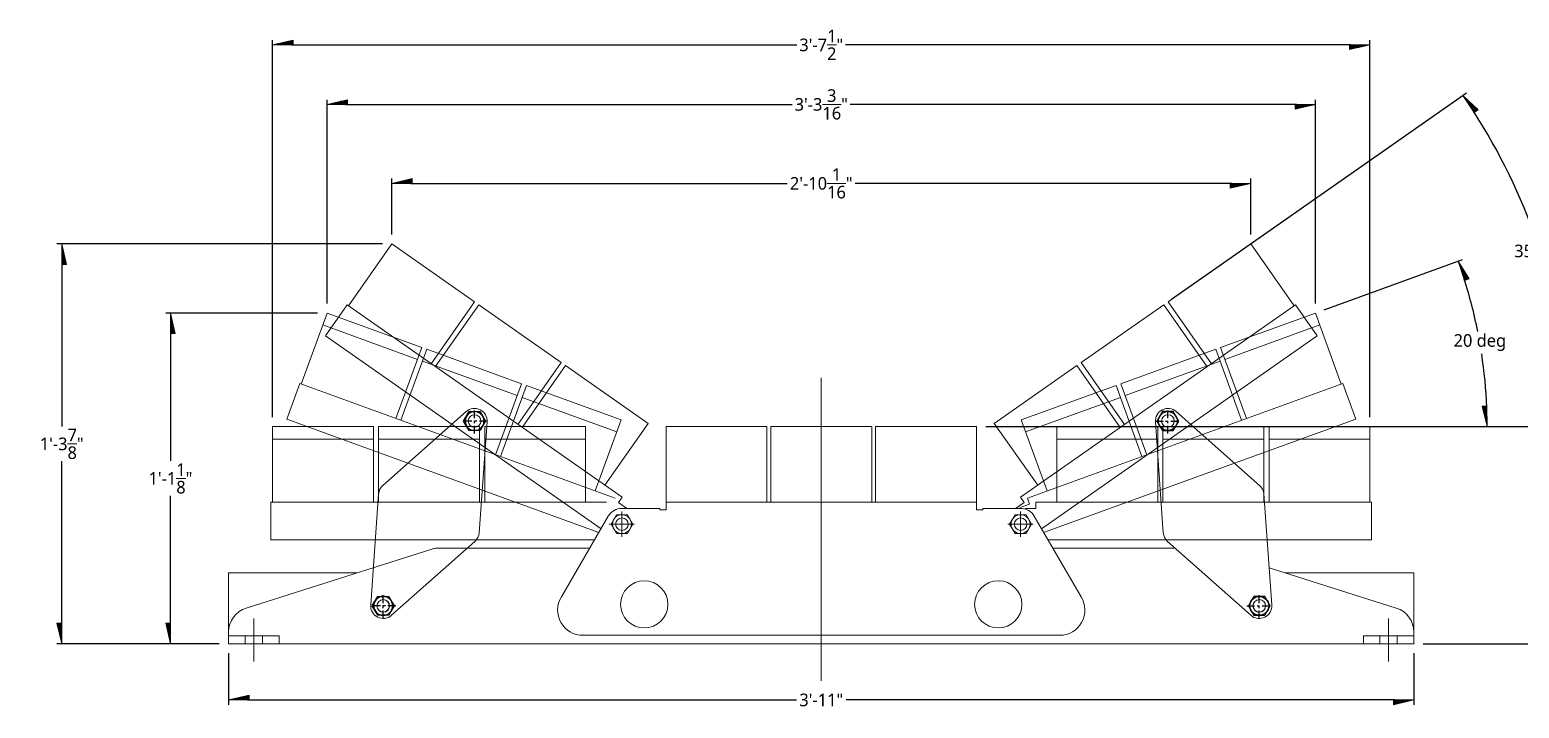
# Model space of a CAD drawing. Extents: x 13 to 132, y 129 to 202.
# Drawn here: x 13 to 72, y 129.8 to 156.7 of the extents above; entities that cross this region are included whole.
import ezdxf

# ---------------------------------------------------------------- set-up
doc = ezdxf.new("R2010")
doc.units = 0
doc.header["$LTSCALE"] = 0.5
doc.header["$MEASUREMENT"] = 0
doc.linetypes.add('CENTER', pattern=[2, 1.25, -0.25, 0.25, -0.25])
doc.layers.get('0').update_dxf_attribs({"linetype": 'CONTINUOUS'})
doc.layers.get('DEFPOINTS').update_dxf_attribs({"linetype": 'CONTINUOUS'})
doc.layers.add('AM_5', color=3, linetype='CONTINUOUS', lineweight=15)
doc.layers.add('BOULONS', color=7, linetype='CONTINUOUS')
doc.styles.add('pamphlet', font='segoeui.ttf', dxfattribs={"height": 0.5})
doc.dimstyles.new('PAMPHLET', dxfattribs={"dimtxt": 0.5, "dimasz": 1.5, "dimexe": 0.1875, "dimexo": 0.375, "dimgap": 0.09375, "dimtad": 0, "dimtih": 1, "dimtoh": 1, "dimdec": 4, "dimzin": 0, "dimdsep": 46, "dimlunit": 4, "dimtxsty": 'pamphlet', "dimblk1": 'BFL', "dimblk2": 'BFL', "dimsah": 1, "dimcen": -0.09375, "dimadec": 0, "dimazin": 0, "dimtfac": 1, "dimtdec": 4, "dimtofl": 0, "dimtmove": 0, "dimatfit": 1, "dimldrblk": 'BFL', "dimfxl": 0, "dimtolj": 1, "dimtzin": 0, "dimarcsym": 0})
doc.dimstyles.new('PAMPHLET$0', dxfattribs={"dimtxt": 0.5, "dimasz": 1.5, "dimexe": 0.1875, "dimexo": 0.375, "dimgap": 0.09375, "dimtad": 0, "dimtih": 1, "dimtoh": 1, "dimdec": 4, "dimzin": 0, "dimdsep": 46, "dimlunit": 4, "dimtxsty": 'pamphlet', "dimblk1": 'BFL', "dimblk2": 'BFL', "dimsah": 1, "dimcen": -0.09375, "dimadec": 0, "dimazin": 0, "dimtfac": 1, "dimtdec": 4, "dimtofl": 0, "dimtmove": 0, "dimatfit": 1, "dimldrblk": 'BFL', "dimfxl": 0, "dimtolj": 1, "dimtzin": 0, "dimarcsym": 0})

# ---------------------------------------------------------------- blocks, each defined once
blk = doc.blocks.new('BOULON2')
at = {"layer": 'BOULONS', "color": 1, "linetype": 'CENTER'}
for p, q in [((-1, 0), (1, 0)), ((0, -1), (0, 1))]:
    blk.add_line(p, q, dxfattribs=at)
at = {"layer": 'BOULONS'}
for p, q in [((-0.43, 0.75), (-0.87, 0)), ((-0.87, 0), (-0.43, -0.75)), ((0.43, 0.75), (-0.43, 0.75)), ((0.87, 0), (0.43, 0.75)), ((0.43, -0.75), (0.87, 0)), ((-0.43, -0.75), (0.43, -0.75))]:
    blk.add_line(p, q, dxfattribs=at)
blk.add_circle((0, 0), 0.75, dxfattribs=at)
blk = doc.blocks.new('BFL')
for p, q in [((0, 0), (-1.08, 0.001)), ((-1.08, 0.001), (-1.08, -0.249)), ((0, 0), (-1.08, -0.249)), ((-0.141, -0.033), (-1.08, -0.031)), ((-0.283, -0.065), (-1.08, -0.064)), ((-0.424, -0.098), (-1.08, -0.097)), ((-0.565, -0.13), (-1.08, -0.13)), ((-0.707, -0.163), (-1.08, -0.162)), ((-0.848, -0.195), (-1.08, -0.195)), ((-0.99, -0.228), (-1.08, -0.228))]:
    blk.add_line(p, q)
blk = doc.blocks.new('*D86')
at = {"layer": 'AM_5', "color": 0, "lineweight": -2, "ltscale": 0.75, "transparency": 16777216}
for p, q in [((50.876, 140.961), (74.113, 140.961)), ((73.926, 140.211), (73.926, 137.343)), ((73.926, 133.089), (73.926, 135.956)), ((68.221, 132.339), (74.113, 132.339))]:
    blk.add_line(p, q, dxfattribs=at)
at = {"layer": 'DEFPOINTS', "color": 0, "ltscale": 0.75, "transparency": 16777216}
for p in [(50.501, 140.961), (73.926, 140.961), (67.846, 132.339)]:
    blk.add_point(p, dxfattribs=at)
at = {"layer": 'AM_5', "color": 0, "lineweight": -2, "ltscale": 0.75, "transparency": 16777216, "xscale": 0.75, "yscale": 0.75, "zscale": 0.75}
for p, rotation in [((73.926, 140.961), 90), ((73.926, 132.339), 270)]:
    blk.add_blockref('BFL', p, dxfattribs=dict(at, rotation=rotation))
at = {"layer": 'AM_5', "color": 0, "ltscale": 0.75, "transparency": 16777216, "insert": (73.926, 136.65), "char_height": 0.5, "attachment_point": 5, "style": 'pamphlet'}
blk.add_mtext('\\A1;8{\\H1.000000x;\\S5/8;}"', dxfattribs=at)
blk = doc.blocks.new('*D87')
at = {"layer": 'AM_5', "color": 0, "lineweight": -2, "ltscale": 0.75, "transparency": 16777216}
for p, q in [((20.846, 131.964), (20.846, 129.918)), ((67.846, 131.964), (67.846, 129.918)), ((21.596, 130.106), (43.359, 130.106)), ((67.096, 130.106), (45.333, 130.106))]:
    blk.add_line(p, q, dxfattribs=at)
at = {"layer": 'DEFPOINTS', "color": 0, "ltscale": 0.75, "transparency": 16777216}
for p in [(20.846, 132.339), (67.846, 132.339), (20.846, 130.106)]:
    blk.add_point(p, dxfattribs=at)
at = {"layer": 'AM_5', "color": 0, "lineweight": -2, "ltscale": 0.75, "transparency": 16777216, "xscale": 0.75, "yscale": 0.75, "zscale": 0.75, "rotation": 180}
blk.add_blockref('BFL', (20.846, 130.106), dxfattribs=at)
at = {"layer": 'AM_5', "color": 0, "lineweight": -2, "ltscale": 0.75, "transparency": 16777216, "xscale": 0.75, "yscale": 0.75, "zscale": 0.75}
blk.add_blockref('BFL', (67.846, 130.106), dxfattribs=at)
at = {"layer": 'AM_5', "color": 0, "ltscale": 0.75, "transparency": 16777216, "insert": (44.346, 130.106), "char_height": 0.5, "attachment_point": 5, "style": 'pamphlet'}
blk.add_mtext('\\A1;3\'-11"', dxfattribs=at)
blk = doc.blocks.new('*D88')
at = {"layer": 'AM_5', "color": 0, "lineweight": -2, "ltscale": 0.75, "transparency": 16777216}
for p, q in [((27.317, 148.581), (27.317, 150.8)), ((28.067, 150.613), (42.997, 150.613)), ((60.625, 150.613), (45.696, 150.613)), ((61.375, 148.581), (61.375, 150.8))]:
    blk.add_line(p, q, dxfattribs=at)
at = {"layer": 'DEFPOINTS', "color": 0, "ltscale": 0.75, "transparency": 16777216}
for p in [(61.375, 150.613), (27.317, 148.206), (61.375, 148.206)]:
    blk.add_point(p, dxfattribs=at)
at = {"layer": 'AM_5', "color": 0, "lineweight": -2, "ltscale": 0.75, "transparency": 16777216, "xscale": 0.75, "yscale": 0.75, "zscale": 0.75, "rotation": 180}
blk.add_blockref('BFL', (27.317, 150.613), dxfattribs=at)
at = {"layer": 'AM_5', "color": 0, "lineweight": -2, "ltscale": 0.75, "transparency": 16777216, "xscale": 0.75, "yscale": 0.75, "zscale": 0.75}
blk.add_blockref('BFL', (61.375, 150.613), dxfattribs=at)
at = {"layer": 'AM_5', "color": 0, "ltscale": 0.75, "transparency": 16777216, "insert": (44.346, 150.613), "char_height": 0.5, "attachment_point": 5, "style": 'pamphlet'}
blk.add_mtext('\\A1;2\'-10{\\H1.000000x;\\S1/16;}"', dxfattribs=at)
blk = doc.blocks.new('*D89')
at = {"layer": 'AM_5', "color": 0, "lineweight": -2, "ltscale": 0.75, "transparency": 16777216}
for p, q in [((24.749, 145.84), (24.749, 153.934)), ((25.499, 153.747), (43.195, 153.747)), ((63.193, 153.747), (45.497, 153.747)), ((63.943, 145.84), (63.943, 153.934))]:
    blk.add_line(p, q, dxfattribs=at)
at = {"layer": 'DEFPOINTS', "color": 0, "ltscale": 0.75, "transparency": 16777216}
for p in [(63.943, 153.747), (24.749, 145.465), (63.943, 145.465)]:
    blk.add_point(p, dxfattribs=at)
at = {"layer": 'AM_5', "color": 0, "lineweight": -2, "ltscale": 0.75, "transparency": 16777216, "xscale": 0.75, "yscale": 0.75, "zscale": 0.75, "rotation": 180}
blk.add_blockref('BFL', (24.749, 153.747), dxfattribs=at)
at = {"layer": 'AM_5', "color": 0, "lineweight": -2, "ltscale": 0.75, "transparency": 16777216, "xscale": 0.75, "yscale": 0.75, "zscale": 0.75}
blk.add_blockref('BFL', (63.943, 153.747), dxfattribs=at)
at = {"layer": 'AM_5', "color": 0, "ltscale": 0.75, "transparency": 16777216, "insert": (44.346, 153.747), "char_height": 0.5, "attachment_point": 5, "style": 'pamphlet'}
blk.add_mtext('\\A1;3\'-3{\\H1.000000x;\\S3/16;}"', dxfattribs=at)
blk = doc.blocks.new('*D90')
at = {"layer": 'AM_5', "color": 0, "lineweight": -2, "ltscale": 0.75, "transparency": 16777216}
for p, q in [((22.589, 141.336), (22.589, 156.297)), ((23.339, 156.109), (43.384, 156.109)), ((65.353, 156.109), (45.309, 156.109)), ((66.103, 141.336), (66.103, 156.297))]:
    blk.add_line(p, q, dxfattribs=at)
at = {"layer": 'DEFPOINTS', "color": 0, "ltscale": 0.75, "transparency": 16777216}
for p in [(66.103, 156.109), (22.589, 140.961), (66.103, 140.961)]:
    blk.add_point(p, dxfattribs=at)
at = {"layer": 'AM_5', "color": 0, "lineweight": -2, "ltscale": 0.75, "transparency": 16777216, "xscale": 0.75, "yscale": 0.75, "zscale": 0.75, "rotation": 180}
blk.add_blockref('BFL', (22.589, 156.109), dxfattribs=at)
at = {"layer": 'AM_5', "color": 0, "lineweight": -2, "ltscale": 0.75, "transparency": 16777216, "xscale": 0.75, "yscale": 0.75, "zscale": 0.75}
blk.add_blockref('BFL', (66.103, 156.109), dxfattribs=at)
at = {"layer": 'AM_5', "color": 0, "ltscale": 0.75, "transparency": 16777216, "insert": (44.346, 156.109), "char_height": 0.5, "attachment_point": 5, "style": 'pamphlet'}
blk.add_mtext('\\A1;3\'-7{\\H1.000000x;\\S1/2;}"', dxfattribs=at)
blk = doc.blocks.new('*D91')
at = {"layer": 'AM_5', "color": 0, "lineweight": -2, "ltscale": 0.75, "transparency": 16777216}
for p, q in [((24.374, 145.465), (18.352, 145.465)), ((18.539, 144.715), (18.539, 139.593)), ((18.539, 133.089), (18.539, 138.211)), ((20.471, 132.339), (18.352, 132.339))]:
    blk.add_line(p, q, dxfattribs=at)
at = {"layer": 'DEFPOINTS', "color": 0, "ltscale": 0.75, "transparency": 16777216}
for p in [(24.749, 145.465), (18.539, 132.339), (20.846, 132.339)]:
    blk.add_point(p, dxfattribs=at)
at = {"layer": 'AM_5', "color": 0, "lineweight": -2, "ltscale": 0.75, "transparency": 16777216, "xscale": 0.75, "yscale": 0.75, "zscale": 0.75}
for p, rotation in [((18.539, 145.465), 90), ((18.539, 132.339), 270)]:
    blk.add_blockref('BFL', p, dxfattribs=dict(at, rotation=rotation))
at = {"layer": 'AM_5', "color": 0, "ltscale": 0.75, "transparency": 16777216, "insert": (18.539, 138.902), "char_height": 0.5, "attachment_point": 5, "style": 'pamphlet'}
blk.add_mtext('\\A1;1\'-1{\\H1.000000x;\\S1/8;}"', dxfattribs=at)
blk = doc.blocks.new('*D92')
at = {"layer": 'AM_5', "color": 0, "lineweight": -2, "ltscale": 0.75, "transparency": 16777216}
for p, q in [((26.942, 148.206), (14.039, 148.206)), ((14.226, 147.456), (14.226, 140.962)), ((14.226, 133.089), (14.226, 139.583)), ((20.471, 132.339), (14.039, 132.339))]:
    blk.add_line(p, q, dxfattribs=at)
at = {"layer": 'DEFPOINTS', "color": 0, "ltscale": 0.75, "transparency": 16777216}
for p in [(27.317, 148.206), (14.226, 132.339), (20.846, 132.339)]:
    blk.add_point(p, dxfattribs=at)
at = {"layer": 'AM_5', "color": 0, "lineweight": -2, "ltscale": 0.75, "transparency": 16777216, "xscale": 0.75, "yscale": 0.75, "zscale": 0.75}
for p, rotation in [((14.226, 148.206), 90), ((14.226, 132.339), 270)]:
    blk.add_blockref('BFL', p, dxfattribs=dict(at, rotation=rotation))
at = {"layer": 'AM_5', "color": 0, "ltscale": 0.75, "transparency": 16777216, "insert": (14.226, 140.272), "char_height": 0.5, "attachment_point": 5, "style": 'pamphlet'}
blk.add_mtext('\\A1;1\'-3{\\H1.000000x;\\S7/8;}"', dxfattribs=at)
blk = doc.blocks.new('*D93')
at = {"layer": 'AM_5', "color": 0, "lineweight": -2, "ltscale": 0.75, "transparency": 16777216}
for p, q in [((58.237, 146.009), (69.939, 154.202)), ((62.273, 140.961), (74.114, 140.961))]:
    blk.add_line(p, q, dxfattribs=at)
for start, end in [(18.66363, 33.12329), (1.87671, 16.34377)]:
    blk.add_arc((51.028, 140.961), 22.898, start, end, dxfattribs=at)
at = {"layer": 'DEFPOINTS', "color": 0, "ltscale": 0.75, "transparency": 16777216}
for p in [(57.93, 145.793), (73.453, 145.591), (54.654, 143.499), (57.898, 140.961), (61.898, 140.961)]:
    blk.add_point(p, dxfattribs=at)
at = {"layer": 'AM_5', "color": 0, "lineweight": -2, "ltscale": 0.75, "transparency": 16777216, "xscale": 0.75, "yscale": 0.75, "zscale": 0.75}
for p, rotation in [((69.785, 154.095), 124.0616458769688), ((73.926, 140.961), 270.9383541230312)]:
    blk.add_blockref('BFL', p, dxfattribs=dict(at, rotation=rotation))
at = {"layer": 'AM_5', "color": 0, "ltscale": 0.75, "transparency": 16777216, "insert": (72.867, 147.846), "char_height": 0.5, "attachment_point": 5, "style": 'pamphlet'}
blk.add_mtext('\\A1;35 deg', dxfattribs=at)
blk = doc.blocks.new('*D94')
at = {"layer": 'AM_5', "color": 0, "lineweight": -2, "ltscale": 0.75, "transparency": 16777216}
for p, q in [((64.295, 145.593), (69.774, 147.587)), ((66.478, 140.961), (70.942, 140.961))]:
    blk.add_line(p, q, dxfattribs=at)
for start, end in [(11.34331, 17.76034), (2.23966, 8.66222)]:
    blk.add_arc((51.567, 140.961), 19.188, start, end, dxfattribs=at)
at = {"layer": 'DEFPOINTS', "color": 0, "ltscale": 0.75, "transparency": 16777216}
for p in [(63.943, 145.465), (60.184, 144.097), (70.625, 143.188), (62.103, 140.961), (66.103, 140.961)]:
    blk.add_point(p, dxfattribs=at)
at = {"layer": 'AM_5', "color": 0, "lineweight": -2, "ltscale": 0.75, "transparency": 16777216, "xscale": 0.75, "yscale": 0.75, "zscale": 0.75}
for p, rotation in [((69.597, 147.523), 108.880169663671), ((70.754, 140.961), 271.1198303363284)]:
    blk.add_blockref('BFL', p, dxfattribs=dict(at, rotation=rotation))
at = {"layer": 'AM_5', "color": 0, "ltscale": 0.75, "transparency": 16777216, "insert": (70.463, 144.292), "char_height": 0.5, "attachment_point": 5, "style": 'pamphlet'}
blk.add_mtext('\\A1;20 deg', dxfattribs=at)

msp = doc.modelspace()

# ---------------------------------------------------------------- linework, layer by layer
at = {"layer": 'AM_5', "color": 0, "ltscale": 0.75}
for p, q in [((27.31664, 148.2059), (25.59591, 145.74844)), ((30.59325, 145.91159), (27.31664, 148.2059)), ((58.09886, 145.91159), (61.37547, 148.2059)), ((61.37547, 148.2059), (63.0962, 145.74844)), ((28.87252, 143.45414), (30.59325, 145.91159)), ((59.81959, 143.45414), (58.09886, 145.91159)), ((24.74942, 145.46507), (23.72336, 142.646)), ((25.5437, 145.785), (24.68333, 144.55627)), ((28.50819, 144.09699), (24.74942, 145.46507)), ((36.4466, 138.15071), (25.5437, 145.785)), ((29.04125, 143.33599), (30.76198, 145.79345)), ((30.76198, 145.79345), (34.03859, 143.49914)), ((52.24552, 138.15071), (63.14842, 145.785)), ((57.93014, 145.79345), (54.65353, 143.49914)), ((59.65087, 143.33599), (57.93014, 145.79345)), ((60.18392, 144.09699), (63.94269, 145.46507)), ((63.14842, 145.785), (64.00878, 144.55627)), ((63.94269, 145.46507), (64.96875, 142.646)), ((28.33718, 143.62715), (24.57841, 144.99523)), ((60.35493, 143.62715), (64.1137, 144.99523)), ((24.68333, 144.55627), (35.61344, 136.90293)), ((64.00878, 144.55627), (53.07867, 136.90293)), ((27.48213, 141.27792), (28.50819, 144.09699)), ((27.67569, 141.20747), (28.70175, 144.02654)), ((28.53074, 143.5567), (32.28951, 142.18862)), ((28.70175, 144.02654), (32.46052, 142.65846)), ((59.99036, 144.02654), (56.23159, 142.65846)), ((60.16137, 143.5567), (56.4026, 142.18862)), ((61.01642, 141.20747), (59.99036, 144.02654)), ((61.20998, 141.27792), (60.18392, 144.09699)), ((34.03859, 143.49914), (32.31786, 141.04168)), ((32.48659, 140.92354), (34.20732, 143.38099)), ((32.48659, 140.92354), (34.20732, 143.38099)), ((34.20732, 143.38099), (37.48392, 141.08669)), ((34.20732, 143.38099), (37.48392, 141.08669)), ((54.4848, 143.38099), (51.20819, 141.08669)), ((54.4848, 143.38099), (51.20819, 141.08669)), ((56.20553, 140.92354), (54.4848, 143.38099)), ((56.20553, 140.92354), (54.4848, 143.38099)), ((54.65353, 143.49914), (56.37426, 141.04168)), ((23.66347, 142.6678), (23.15044, 141.25826)), ((36.17076, 138.11552), (23.66347, 142.6678)), ((32.46052, 142.65846), (31.43446, 139.83939)), ((31.62802, 139.76894), (32.65408, 142.58801)), ((31.62802, 139.76894), (32.65408, 142.58801)), ((32.65408, 142.58801), (36.41285, 141.21993)), ((32.65408, 142.58801), (36.41285, 141.21993)), ((44.34606, 130.87089), (44.34606, 142.89111)), ((56.03803, 142.58801), (52.27926, 141.21993)), ((56.03803, 142.58801), (52.27926, 141.21993)), ((52.52136, 138.11552), (65.02865, 142.6678)), ((57.06409, 139.76894), (56.03803, 142.58801)), ((57.06409, 139.76894), (56.03803, 142.58801)), ((56.23159, 142.65846), (57.25765, 139.83939)), ((65.02865, 142.6678), (65.54168, 141.25826)), ((32.48307, 142.11817), (36.24184, 140.75009)), ((32.48307, 142.11817), (36.24184, 140.75009)), ((56.20904, 142.11817), (52.45027, 140.75009)), ((56.20904, 142.11817), (52.45027, 140.75009)), ((23.15044, 141.25826), (35.52672, 136.75366)), ((30.26516, 141.55243), (26.96131, 138.62067)), ((36.41285, 141.21993), (35.38679, 138.40086)), ((36.41285, 141.21993), (35.38679, 138.40086)), ((52.27926, 141.21993), (53.30532, 138.40086)), ((52.27926, 141.21993), (53.30532, 138.40086)), ((65.54168, 141.25826), (53.1654, 136.75366)), ((58.42696, 141.55243), (61.7308, 138.62067)), ((22.58861, 140.96051), (22.58861, 137.96051)), ((26.58861, 140.96051), (22.58861, 140.96051)), ((26.58861, 137.96051), (26.58861, 140.96051)), ((26.79459, 137.96051), (26.79459, 140.96051)), ((26.79459, 140.96051), (30.79459, 140.96051)), ((31.09575, 141.1428), (30.78088, 136.73695)), ((30.79459, 140.96051), (30.79459, 137.96051)), ((31.00057, 137.96051), (31.00057, 140.96051)), ((31.00057, 140.96051), (35.00057, 140.96051)), ((31.00057, 137.96051), (31.00057, 140.96051)), ((31.00057, 140.96051), (35.00057, 140.96051)), ((35.00057, 140.96051), (35.00057, 137.96051)), ((35.00057, 140.96051), (35.00057, 137.96051)), ((37.48392, 141.08669), (35.76319, 138.62923)), ((37.48392, 141.08669), (35.76319, 138.62923)), ((38.19107, 137.96051), (38.19107, 140.96051)), ((38.19107, 140.96051), (42.19107, 140.96051)), ((42.19107, 140.96051), (42.19107, 137.96051)), ((42.34606, 140.96051), (42.34606, 137.96051)), ((46.34606, 140.96051), (42.34606, 140.96051)), ((46.34606, 137.96051), (46.34606, 140.96051)), ((46.50105, 140.96051), (46.50105, 137.96051)), ((50.50105, 140.96051), (46.50105, 140.96051)), ((50.50105, 137.96051), (50.50105, 140.96051)), ((51.20819, 141.08669), (52.92892, 138.62923)), ((51.20819, 141.08669), (52.92892, 138.62923)), ((53.69154, 140.96051), (53.69154, 137.96051)), ((57.69154, 140.96051), (53.69154, 140.96051)), ((53.69154, 140.96051), (53.69154, 137.96051)), ((57.69154, 140.96051), (53.69154, 140.96051)), ((57.59636, 141.1428), (57.91123, 136.73695)), ((57.69154, 137.96051), (57.69154, 140.96051)), ((57.69154, 137.96051), (57.69154, 140.96051)), ((57.89752, 140.96051), (57.89752, 137.96051)), ((61.89752, 140.96051), (57.89752, 140.96051)), ((61.89752, 137.96051), (61.89752, 140.96051)), ((62.1035, 137.96051), (62.1035, 140.96051)), ((62.1035, 140.96051), (66.1035, 140.96051)), ((66.1035, 140.96051), (66.1035, 137.96051)), ((26.58861, 140.46051), (22.58861, 140.46051)), ((26.79459, 140.46051), (30.79459, 140.46051)), ((31.00057, 140.46051), (35.00057, 140.46051)), ((31.00057, 140.46051), (35.00057, 140.46051)), ((57.69154, 140.46051), (53.69154, 140.46051)), ((57.69154, 140.46051), (53.69154, 140.46051)), ((61.89752, 140.46051), (57.89752, 140.46051)), ((62.1035, 140.46051), (66.1035, 140.46051)), ((26.47958, 133.87647), (26.79445, 138.28232)), ((62.21254, 133.87647), (61.89767, 138.28232)), ((35.83486, 137.96051), (22.52487, 137.96051)), ((22.52487, 137.96051), (22.52487, 136.46051)), ((36.4466, 138.15071), (36.3032, 137.94592)), ((36.3032, 137.94592), (36.6394, 137.71051)), ((36.44234, 137.71051), (37.94107, 137.71051)), ((37.94107, 137.64801), (37.94107, 137.71051)), ((38.19107, 137.64801), (37.94107, 137.64801)), ((38.19107, 137.96051), (50.50105, 137.96051)), ((38.19107, 137.96051), (38.19107, 137.64801)), ((50.50105, 137.96051), (50.50105, 137.64801)), ((50.50105, 137.64801), (50.75105, 137.64801)), ((52.24977, 137.71051), (50.75105, 137.71051)), ((50.75105, 137.64801), (50.75105, 137.71051)), ((52.38891, 137.94592), (52.05271, 137.71051)), ((52.60686, 137.88059), (52.22119, 137.74022)), ((52.24552, 138.15071), (52.38891, 137.94592)), ((52.85726, 137.71051), (52.44684, 137.71051)), ((52.52136, 138.11552), (52.60686, 137.88059)), ((52.85726, 137.96051), (66.16724, 137.96051)), ((52.85726, 137.96051), (52.85726, 137.71051)), ((66.16724, 137.96051), (66.16724, 136.46051)), ((35.90134, 137.39848), (34.04076, 134.19599)), ((36.94234, 137.08551), (35.94234, 137.08551)), ((36.44234, 136.58551), (36.44234, 137.58551)), ((51.74977, 137.08551), (52.74977, 137.08551)), ((52.24977, 136.58551), (52.24977, 137.58551)), ((52.79077, 137.39848), (54.65135, 134.19599)), ((22.52487, 136.46051), (35.3564, 136.46051)), ((66.16724, 136.46051), (53.33571, 136.46051)), ((28.94573, 136.10171), (21.54392, 133.75585)), ((27.31017, 133.46685), (30.61402, 136.39861)), ((29.10866, 136.129), (35.1638, 136.129)), ((53.52831, 136.129), (58.38192, 136.129)), ((61.38194, 133.46685), (58.0781, 136.39861)), ((62.10698, 135.35357), (67.14819, 133.75585)), ((20.84604, 132.65053), (20.84604, 135.15053)), ((25.94452, 135.15053), (20.84604, 135.15053)), ((67.84607, 135.15053), (62.7476, 135.15053)), ((67.84607, 132.65053), (67.84607, 135.15053)), ((21.84604, 131.63608), (21.84604, 133.33853)), ((66.84607, 131.63608), (66.84607, 133.33853)), ((20.84604, 132.65053), (20.84604, 132.80258)), ((20.84604, 132.65053), (22.84604, 132.65053)), ((20.84604, 132.65053), (20.84604, 132.33853)), ((20.84604, 132.65053), (20.84604, 132.33853)), ((20.84604, 132.33853), (22.84604, 132.33853)), ((21.50204, 132.33853), (21.50204, 132.65053)), ((22.19004, 132.33853), (22.19004, 132.65053)), ((22.84604, 132.65053), (22.84604, 132.33853)), ((53.79948, 132.67223), (34.89263, 132.67223)), ((67.84607, 132.65053), (65.84608, 132.65053)), ((65.84608, 132.65053), (65.84608, 132.33853)), ((67.84607, 132.33853), (65.84608, 132.33853)), ((66.50207, 132.33853), (66.50207, 132.65053)), ((67.19007, 132.33853), (67.19007, 132.65053)), ((67.84607, 132.65053), (67.84607, 132.80258)), ((67.84607, 132.65053), (67.84607, 132.33853))]:
    msp.add_line(p, q, dxfattribs=at)
for points in [[(36.65885, 137.46051), (36.87535, 137.08551), (36.65885, 136.71051), (36.22583, 136.71051), (36.00933, 137.08551), (36.22583, 137.46051)], [(52.03327, 137.46051), (51.81676, 137.08551), (52.03327, 136.71051), (52.46628, 136.71051), (52.68279, 137.08551), (52.46628, 137.46051)]]:
    msp.add_lwpolyline(points, close=True, dxfattribs=at)
msp.add_lwpolyline([(67.84607, 132.65053), (65.84608, 132.65053), (65.84608, 132.33853), (57.61208, 132.33853), (22.84604, 132.33853), (22.84604, 132.65053), (20.84604, 132.65053)], dxfattribs=at)
for centre, radius in [((30.59702, 141.17845), 0.25), ((30.59702, 141.17845), 0.25), ((58.09509, 141.17845), 0.25), ((58.09509, 141.17845), 0.25), ((36.44234, 137.08551), 0.375), ((36.44234, 137.08551), 0.25), ((52.24977, 137.08551), 0.375), ((52.24977, 137.08551), 0.25), ((37.32649, 133.90053), 0.9375), ((51.36562, 133.90053), 0.9375), ((26.97462, 133.84265), 0.25), ((26.97462, 133.84265), 0.25), ((26.9783, 133.84083), 0.25), ((61.71381, 133.84083), 0.25), ((61.71749, 133.84265), 0.25)]:
    msp.add_circle(centre, radius, dxfattribs=at)
for centre, radius, start, end in [((30.59702, 141.17845), 0.5, 355.9122046, 131.5851763), ((58.09509, 141.17845), 0.5, 48.4148237, 184.0877954), ((27.29318, 138.24668), 0.5, 131.5851763, 175.9122046), ((61.39894, 138.24668), 0.5, 4.0877954, 48.4148237), ((36.44234, 137.08551), 0.625, 90, 149.9506954), ((52.24977, 137.08551), 0.625, 30.0493046, 90), ((30.28215, 136.7726), 0.5, 311.5851763, 355.9122046), ((58.40996, 136.7726), 0.5, 184.0877954, 228.4148237), ((29.10866, 135.629), 0.5, 90, 109.0186478), ((34.89263, 133.67223), 1, 148.4153996, 270), ((53.79948, 133.67223), 1, 270, 31.5846004), ((21.84604, 132.80258), 1, 107.5850156, 180), ((26.9783, 133.84083), 0.5, 175.9122046, 311.5851763), ((61.71381, 133.84083), 0.5, 228.4148237, 4.0877954), ((66.84607, 132.80258), 1, 0, 72.4149844)]:
    msp.add_arc(centre, radius, start, end, dxfattribs=at)

# ---------------------------------------------------------------- block references
at = {"layer": 'AM_5', "color": 0, "ltscale": 0.75, "yscale": 0.5, "zscale": 0.5}
for p, xscale in [((30.60109, 141.17748), -0.5), ((58.09102, 141.17748), 0.5), ((26.97462, 133.84265), -0.5), ((26.97462, 133.84265), -0.5), ((61.71749, 133.84265), 0.5)]:
    msp.add_blockref('BOULON2', p, dxfattribs=dict(at, xscale=xscale))

# ---------------------------------------------------------------- dimensions: what is measured, and where the dimension line sits
at = {"layer": 'AM_5', "color": 0, "ltscale": 0.75}
for base, p1, p2, picture, middle in [((66.1035, 156.10914), (22.58861, 140.96051), (66.1035, 140.96051), '*D90', (44.34606, 156.10914)), ((63.94269, 153.74664), (24.74942, 145.46507), (63.94269, 145.46507), '*D89', (44.34606, 153.74664)), ((61.37547, 150.6127), (27.31664, 148.2059), (61.37547, 148.2059), '*D88', (44.34606, 150.6127))]:
    dim = msp.add_linear_dim(base=base, p1=p1, p2=p2, dimstyle='PAMPHLET$0', override={"dimasz": 0.75}, dxfattribs=at)
    dim.commit()
    dim.dimension.update_dxf_attribs({"geometry": picture, "text_midpoint": middle})
for base, line1, line2, text, picture, middle in [((73.4534, 145.59099), ((57.93014, 145.79345), (54.65353, 143.49914)), ((61.89752, 140.96051), (57.89752, 140.96051)), '35 deg', '*D93', (72.86665, 147.84622)), ((70.62475, 143.1881), ((60.18392, 144.09699), (63.94269, 145.46507)), ((62.1035, 140.96051), (66.1035, 140.96051)), '20 deg', '*D94', (70.46298, 144.29247))]:
    dim = msp.add_angular_dim_2l(base=base, line1=line1, line2=line2, text=text, dimstyle='PAMPHLET', override={"dimasz": 0.75, "dimadec": 4}, dxfattribs=at)
    dim.commit()
    dim.dimension.update_dxf_attribs({"geometry": picture, "text_midpoint": middle})
for base, p1, p2, angle, picture, middle in [((14.22634, 132.33853), (27.31664, 148.2059), (20.84604, 132.33853), 90, '*D92', (14.22634, 140.27221)), ((18.5393, 132.33853), (24.74942, 145.46507), (20.84604, 132.33853), 90, '*D91', (18.5393, 138.9018)), ((73.9259, 140.96051), (67.84607, 132.33853), (50.50105, 140.96051), 90, '*D86', (73.9259, 136.64952)), ((20.84604, 130.10591), (67.84607, 132.33853), (20.84604, 132.33853), 0, '*D87', (44.34606, 130.10591))]:
    dim = msp.add_linear_dim(base=base, p1=p1, p2=p2, angle=angle, dimstyle='PAMPHLET$0', override={"dimasz": 0.75}, dxfattribs=at)
    dim.commit()
    dim.dimension.update_dxf_attribs({"geometry": picture, "text_midpoint": middle})

doc.saveas('drawing.dxf')
